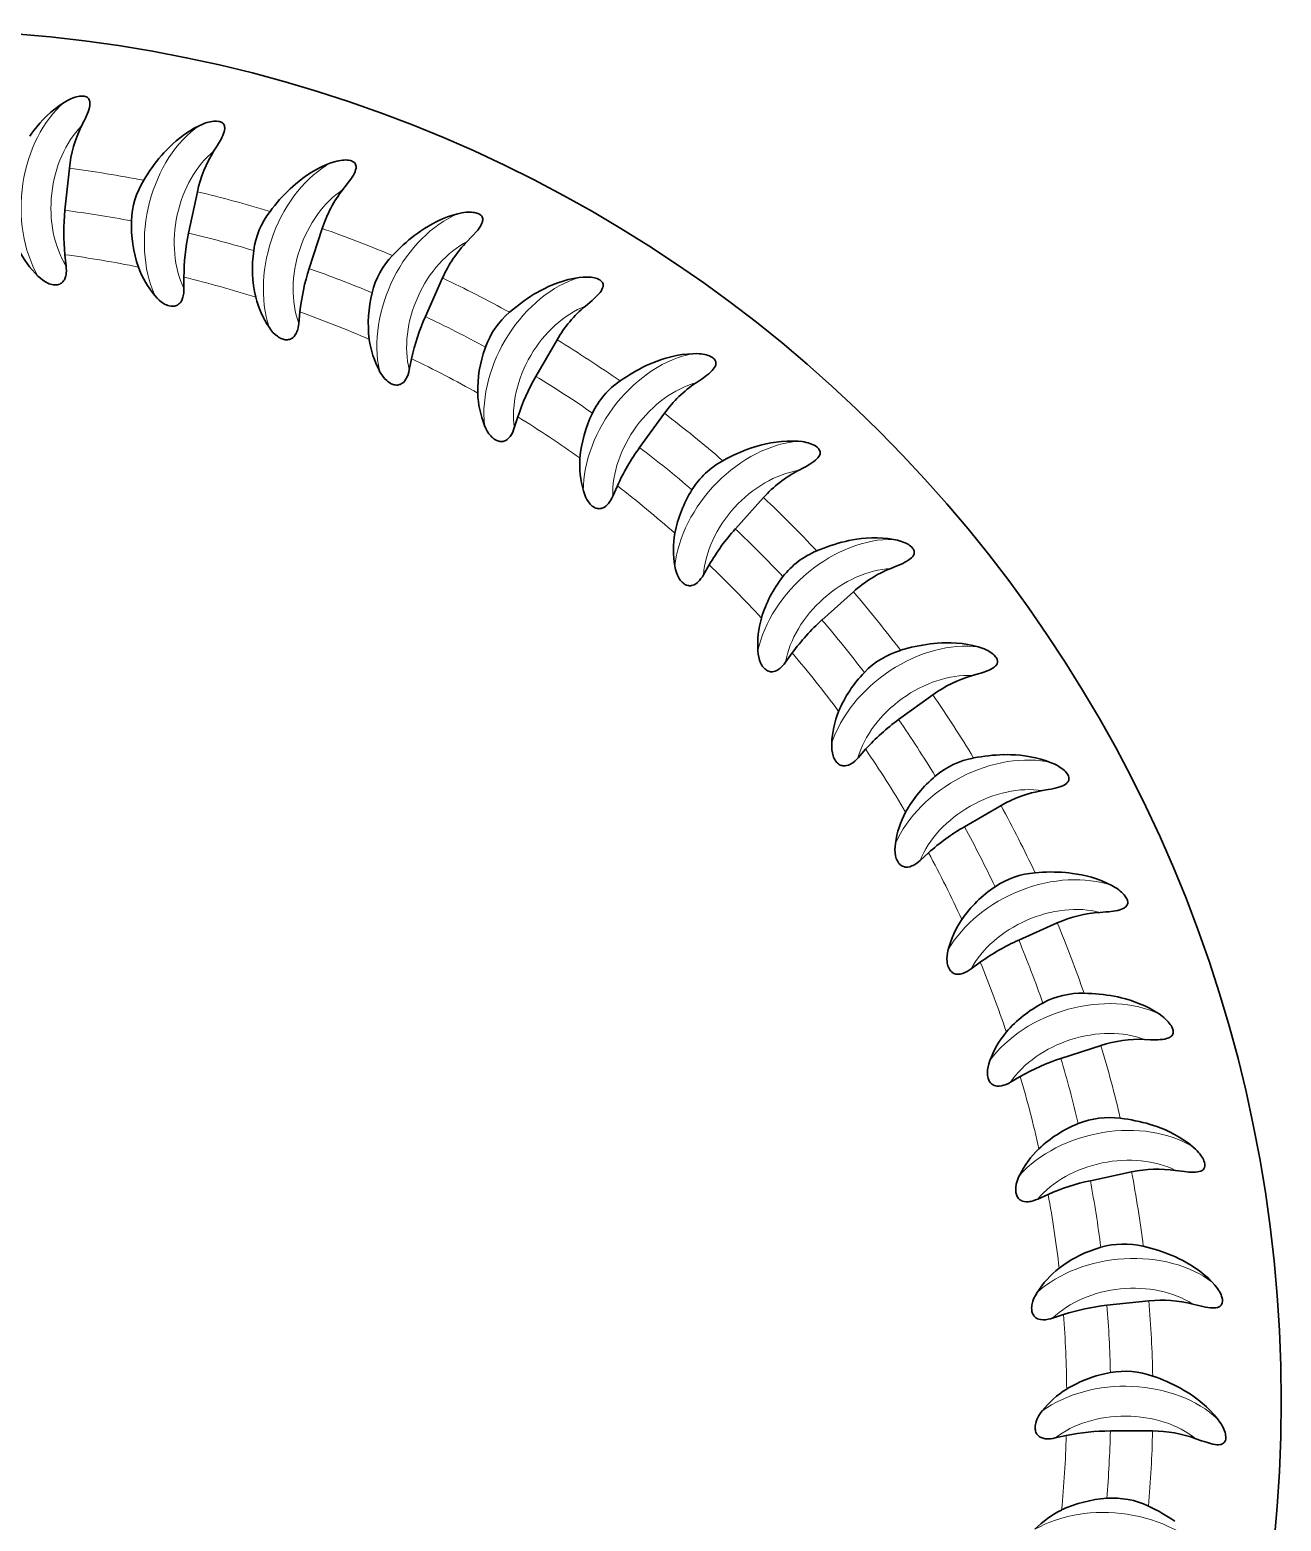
# Model space of a CAD drawing. Extents: x 197 to 920, y -77 to 441.
# Drawn here: x 807.49 to 837.15, y 186.3 to 221.64 of the extents above; entities that cross this region are included whole.
import ezdxf

# ---------------------------------------------------------------- set-up
doc = ezdxf.new("R2010")
doc.units = 0
doc.header["$LTSCALE"] = 7
doc.header["$MEASUREMENT"] = 0
doc.layers.add('8', color=250, linetype='CONTINUOUS', lineweight=15)

msp = doc.modelspace()

# ---------------------------------------------------------------- linework, layer by layer
at = {"layer": '8', "lineweight": 30, "ltscale": 0.025007}
for p, q in [((808.327, 217.367), (808.432, 218.362)), ((814.424, 216.937), (814.114, 215.985)), ((817.275, 215.763), (816.868, 214.849)), ((822.534, 212.556), (821.946, 211.747)), ((824.883, 210.559), (824.214, 209.815)), ((827.011, 208.326), (826.267, 207.657)), ((830.51, 203.258), (829.644, 202.758)), ((831.844, 200.478), (830.93, 200.071)), ((831.928, 197.264), (832.88, 197.573)), ((833.02, 191.415), (834.015, 191.519))]:
    msp.add_line(p, q, dxfattribs=at)
at = {"layer": '8', "lineweight": 30, "ltscale": 0.025008}
for p, q in [((811.257, 216.828), (811.465, 217.806)), ((819.988, 214.297), (819.488, 213.431)), ((828.893, 205.884), (828.084, 205.296)), ((832.627, 194.368), (833.606, 194.576)), ((833.102, 188.437), (834.103, 188.437))]:
    msp.add_line(p, q, dxfattribs=at)
at = {"layer": '8', "lineweight": 30, "ltscale": 0.006776}
for p, q in [((808.355, 216.045), (808.327, 216.315)), ((811.146, 215.511), (811.147, 215.782)), ((813.867, 214.687), (813.896, 214.957)), ((816.487, 213.584), (816.543, 213.849)), ((818.976, 212.213), (819.061, 212.47)), ((821.309, 210.589), (821.42, 210.836)), ((823.46, 208.73), (823.595, 208.964)), ((825.404, 206.656), (825.563, 206.875)), ((827.121, 204.391), (827.302, 204.592)), ((828.591, 201.959), (828.793, 202.14)), ((830.732, 196.701), (830.967, 196.836)), ((831.38, 193.933), (831.627, 194.043)), ((831.734, 191.113), (831.992, 191.196)), ((831.791, 188.271), (832.056, 188.327))]:
    msp.add_line(p, q, dxfattribs=at)
at = {"layer": '8', "lineweight": 30, "ltscale": 0.000690626}
msp.add_line((818.291, 214.123), (818.282, 214.097), dxfattribs=at)
at = {"layer": '8', "lineweight": 30, "ltscale": 0.006777}
msp.add_line((829.8, 199.386), (830.019, 199.545), dxfattribs=at)
at = {"layer": '8', "lineweight": 30}
for points in [[(808.309, 219.922), (808.2, 219.851), (808.096, 219.773), (807.995, 219.69), (807.899, 219.602), (807.806, 219.509), (807.732, 219.429), (807.661, 219.345), (807.592, 219.259), (807.543, 219.192), (807.494, 219.124)], [(808.309, 219.922), (808.39, 219.97), (808.436, 219.993), (808.482, 220.014), (808.523, 220.03), (808.565, 220.045), (808.604, 220.056), (808.643, 220.065), (808.675, 220.07), (808.707, 220.074), (808.756, 220.074), (808.781, 220.071), (808.805, 220.066), (808.835, 220.055), (808.861, 220.039), (808.876, 220.027), (808.889, 220.012), (808.903, 219.988), (808.912, 219.963), (808.917, 219.943), (808.919, 219.923), (808.919, 219.883), (808.914, 219.843), (808.906, 219.803), (808.891, 219.75), (808.873, 219.698), (808.852, 219.646), (808.811, 219.551), (808.782, 219.489), (808.721, 219.365)], [(811.506, 219.371), (811.391, 219.311), (811.279, 219.245), (811.17, 219.173), (811.065, 219.096), (810.963, 219.013), (810.881, 218.94), (810.801, 218.865), (810.724, 218.786), (810.668, 218.725), (810.612, 218.663)], [(811.506, 219.371), (811.592, 219.41), (811.64, 219.428), (811.688, 219.444), (811.73, 219.456), (811.773, 219.466), (811.813, 219.473), (811.854, 219.478), (811.886, 219.48), (811.918, 219.48), (811.967, 219.475), (811.991, 219.47), (812.014, 219.462), (812.043, 219.448), (812.068, 219.43), (812.081, 219.416), (812.092, 219.4), (812.104, 219.375), (812.111, 219.348), (812.113, 219.328), (812.113, 219.308), (812.108, 219.268), (812.099, 219.229), (812.087, 219.19), (812.067, 219.139), (812.043, 219.089), (812.018, 219.04), (811.967, 218.95), (811.931, 218.891), (811.858, 218.773)], [(814.628, 218.489), (814.507, 218.441), (814.389, 218.387), (814.273, 218.327), (814.161, 218.261), (814.051, 218.189), (813.961, 218.126), (813.874, 218.059), (813.789, 217.989), (813.727, 217.934), (813.665, 217.878)], [(814.628, 218.489), (814.718, 218.518), (814.767, 218.531), (814.817, 218.542), (814.86, 218.55), (814.904, 218.555), (814.944, 218.558), (814.985, 218.559), (815.017, 218.558), (815.049, 218.554), (815.097, 218.544), (815.121, 218.536), (815.143, 218.526), (815.17, 218.509), (815.193, 218.488), (815.205, 218.473), (815.214, 218.456), (815.223, 218.43), (815.227, 218.403), (815.227, 218.383), (815.225, 218.363), (815.216, 218.324), (815.203, 218.285), (815.187, 218.248), (815.162, 218.2), (815.133, 218.152), (815.102, 218.106), (815.042, 218.022), (815.001, 217.967), (814.915, 217.858)], [(817.641, 217.285), (817.516, 217.251), (817.392, 217.209), (817.271, 217.161), (817.152, 217.107), (817.035, 217.048), (816.94, 216.994), (816.846, 216.936), (816.754, 216.875), (816.686, 216.828), (816.619, 216.778)], [(817.641, 217.285), (817.733, 217.305), (817.783, 217.313), (817.834, 217.319), (817.878, 217.322), (817.922, 217.322), (817.962, 217.321), (818.003, 217.318), (818.035, 217.313), (818.066, 217.306), (818.113, 217.291), (818.136, 217.281), (818.157, 217.268), (818.182, 217.249), (818.203, 217.226), (818.213, 217.209), (818.22, 217.191), (818.226, 217.164), (818.227, 217.137), (818.225, 217.117), (818.221, 217.097), (818.209, 217.059), (818.192, 217.022), (818.171, 216.987), (818.141, 216.942), (818.108, 216.898), (818.073, 216.855), (818.004, 216.777), (817.957, 216.727), (817.861, 216.627)], [(808.355, 216.045), (808.359, 215.992), (808.36, 215.935), (808.357, 215.875), (808.353, 215.844), (808.348, 215.814), (808.332, 215.763), (808.313, 215.721), (808.295, 215.693), (808.276, 215.671), (808.259, 215.655), (808.241, 215.641), (808.221, 215.629), (808.202, 215.619), (808.176, 215.61), (808.15, 215.604), (808.124, 215.601), (808.099, 215.599), (808.049, 215.603), (808.018, 215.609), (807.987, 215.617), (807.955, 215.627), (807.923, 215.64), (807.863, 215.672), (807.803, 215.71), (807.744, 215.756), (807.686, 215.809)], [(820.511, 215.773), (820.383, 215.752), (820.256, 215.723), (820.13, 215.689), (820.006, 215.647), (819.884, 215.6), (819.784, 215.557), (819.684, 215.509), (819.587, 215.458), (819.514, 215.418), (819.442, 215.376)], [(820.511, 215.773), (820.605, 215.783), (820.656, 215.786), (820.707, 215.786), (820.751, 215.785), (820.795, 215.781), (820.835, 215.775), (820.875, 215.767), (820.906, 215.759), (820.937, 215.749), (820.982, 215.729), (821.003, 215.717), (821.022, 215.702), (821.045, 215.681), (821.064, 215.655), (821.072, 215.637), (821.078, 215.619), (821.081, 215.592), (821.079, 215.564), (821.075, 215.545), (821.069, 215.526), (821.052, 215.489), (821.031, 215.454), (821.008, 215.421), (820.973, 215.379), (820.935, 215.339), (820.896, 215.3), (820.819, 215.23), (820.767, 215.185), (820.661, 215.096)], [(811.146, 215.511), (811.145, 215.458), (811.14, 215.401), (811.131, 215.341), (811.124, 215.311), (811.115, 215.282), (811.094, 215.232), (811.071, 215.193), (811.05, 215.167), (811.029, 215.147), (811.01, 215.132), (810.991, 215.121), (810.97, 215.111), (810.95, 215.103), (810.923, 215.097), (810.897, 215.093), (810.871, 215.092), (810.846, 215.094), (810.796, 215.103), (810.766, 215.112), (810.735, 215.123), (810.705, 215.137), (810.675, 215.153), (810.618, 215.19), (810.563, 215.235), (810.509, 215.287), (810.457, 215.346)], [(813.867, 214.687), (813.86, 214.634), (813.85, 214.578), (813.834, 214.52), (813.824, 214.491), (813.812, 214.463), (813.786, 214.415), (813.759, 214.379), (813.735, 214.355), (813.712, 214.337), (813.692, 214.325), (813.672, 214.316), (813.65, 214.308), (813.628, 214.302), (813.601, 214.299), (813.575, 214.298), (813.549, 214.3), (813.524, 214.304), (813.476, 214.318), (813.446, 214.33), (813.418, 214.344), (813.389, 214.362), (813.361, 214.381), (813.308, 214.424), (813.257, 214.474), (813.209, 214.531), (813.164, 214.595)], [(823.208, 213.969), (823.078, 213.961), (822.949, 213.947), (822.82, 213.925), (822.693, 213.897), (822.566, 213.863), (822.462, 213.83), (822.358, 213.793), (822.255, 213.753), (822.179, 213.72), (822.103, 213.686)], [(823.208, 213.969), (823.302, 213.97), (823.353, 213.967), (823.404, 213.962), (823.447, 213.956), (823.491, 213.947), (823.53, 213.938), (823.569, 213.926), (823.599, 213.914), (823.628, 213.901), (823.671, 213.876), (823.691, 213.862), (823.709, 213.846), (823.729, 213.821), (823.745, 213.794), (823.751, 213.776), (823.755, 213.757), (823.755, 213.729), (823.751, 213.702), (823.745, 213.683), (823.737, 213.665), (823.716, 213.63), (823.692, 213.598), (823.665, 213.567), (823.626, 213.529), (823.584, 213.493), (823.541, 213.458), (823.457, 213.397), (823.401, 213.358), (823.286, 213.28)], [(816.487, 213.584), (816.474, 213.532), (816.458, 213.477), (816.436, 213.421), (816.423, 213.393), (816.408, 213.366), (816.378, 213.322), (816.347, 213.289), (816.321, 213.267), (816.296, 213.252), (816.274, 213.242), (816.254, 213.235), (816.231, 213.229), (816.209, 213.226), (816.182, 213.225), (816.155, 213.227), (816.13, 213.232), (816.106, 213.239), (816.059, 213.257), (816.031, 213.273), (816.004, 213.29), (815.977, 213.31), (815.951, 213.332), (815.903, 213.38), (815.858, 213.436), (815.816, 213.497), (815.777, 213.566)], [(818.976, 212.213), (818.959, 212.162), (818.937, 212.11), (818.909, 212.056), (818.893, 212.03), (818.876, 212.004), (818.841, 211.964), (818.806, 211.934), (818.778, 211.915), (818.752, 211.903), (818.73, 211.895), (818.708, 211.89), (818.685, 211.887), (818.663, 211.886), (818.636, 211.888), (818.61, 211.893), (818.585, 211.9), (818.561, 211.909), (818.517, 211.933), (818.491, 211.951), (818.466, 211.971), (818.441, 211.994), (818.417, 212.018), (818.375, 212.071), (818.336, 212.131), (818.301, 212.197), (818.269, 212.269)], [(825.701, 211.894), (825.571, 211.899), (825.441, 211.898), (825.311, 211.89), (825.181, 211.875), (825.052, 211.855), (824.944, 211.833), (824.838, 211.807), (824.731, 211.778), (824.652, 211.753), (824.573, 211.727)], [(825.701, 211.894), (825.795, 211.884), (825.845, 211.876), (825.895, 211.866), (825.938, 211.855), (825.98, 211.842), (826.018, 211.828), (826.056, 211.812), (826.084, 211.798), (826.112, 211.782), (826.152, 211.753), (826.17, 211.736), (826.186, 211.718), (826.204, 211.692), (826.217, 211.663), (826.221, 211.644), (826.223, 211.625), (826.221, 211.597), (826.213, 211.571), (826.205, 211.553), (826.195, 211.535), (826.171, 211.503), (826.144, 211.473), (826.113, 211.446), (826.071, 211.412), (826.026, 211.381), (825.979, 211.35), (825.889, 211.298), (825.83, 211.265), (825.707, 211.2)], [(821.309, 210.589), (821.286, 210.541), (821.259, 210.491), (821.226, 210.44), (821.207, 210.415), (821.187, 210.392), (821.148, 210.355), (821.111, 210.329), (821.081, 210.314), (821.054, 210.304), (821.031, 210.298), (821.009, 210.296), (820.985, 210.295), (820.963, 210.296), (820.936, 210.301), (820.911, 210.309), (820.887, 210.319), (820.865, 210.33), (820.823, 210.358), (820.799, 210.379), (820.776, 210.402), (820.754, 210.427), (820.733, 210.454), (820.696, 210.511), (820.664, 210.574), (820.636, 210.644), (820.612, 210.719)], [(827.964, 209.568), (827.835, 209.588), (827.706, 209.6), (827.576, 209.606), (827.445, 209.605), (827.314, 209.598), (827.205, 209.587), (827.096, 209.573), (826.987, 209.555), (826.906, 209.538), (826.824, 209.52)], [(827.964, 209.568), (828.056, 209.549), (828.105, 209.536), (828.154, 209.52), (828.195, 209.505), (828.236, 209.488), (828.272, 209.47), (828.308, 209.451), (828.335, 209.433), (828.361, 209.414), (828.397, 209.381), (828.414, 209.363), (828.428, 209.343), (828.443, 209.315), (828.453, 209.285), (828.455, 209.266), (828.455, 209.247), (828.45, 209.22), (828.439, 209.194), (828.429, 209.177), (828.418, 209.161), (828.391, 209.131), (828.36, 209.104), (828.327, 209.08), (828.281, 209.051), (828.233, 209.024), (828.183, 208.999), (828.089, 208.957), (828.026, 208.93), (827.897, 208.878)], [(823.46, 208.73), (823.432, 208.684), (823.399, 208.637), (823.361, 208.591), (823.34, 208.568), (823.318, 208.547), (823.275, 208.514), (823.235, 208.492), (823.204, 208.48), (823.176, 208.473), (823.152, 208.47), (823.13, 208.47), (823.107, 208.471), (823.085, 208.475), (823.059, 208.483), (823.034, 208.493), (823.012, 208.505), (822.991, 208.519), (822.952, 208.551), (822.93, 208.575), (822.91, 208.6), (822.89, 208.627), (822.872, 208.656), (822.841, 208.717), (822.816, 208.783), (822.795, 208.855), (822.78, 208.932)], [(825.404, 206.656), (825.371, 206.614), (825.334, 206.571), (825.292, 206.528), (825.268, 206.508), (825.244, 206.489), (825.198, 206.461), (825.156, 206.444), (825.123, 206.435), (825.095, 206.431), (825.071, 206.43), (825.049, 206.432), (825.026, 206.436), (825.005, 206.442), (824.979, 206.453), (824.956, 206.466), (824.935, 206.48), (824.915, 206.496), (824.881, 206.532), (824.861, 206.557), (824.843, 206.584), (824.827, 206.613), (824.812, 206.644), (824.788, 206.708), (824.769, 206.777), (824.756, 206.85), (824.749, 206.929)], [(829.971, 207.02), (829.845, 207.052), (829.718, 207.078), (829.589, 207.097), (829.459, 207.11), (829.328, 207.116), (829.218, 207.117), (829.108, 207.115), (828.998, 207.108), (828.916, 207.1), (828.833, 207.091)], [(829.971, 207.02), (830.061, 206.991), (830.108, 206.972), (830.155, 206.952), (830.194, 206.932), (830.233, 206.911), (830.267, 206.89), (830.301, 206.866), (830.326, 206.846), (830.35, 206.825), (830.383, 206.788), (830.397, 206.768), (830.409, 206.747), (830.421, 206.718), (830.428, 206.687), (830.428, 206.667), (830.426, 206.648), (830.418, 206.622), (830.405, 206.598), (830.393, 206.582), (830.38, 206.567), (830.35, 206.54), (830.316, 206.516), (830.281, 206.496), (830.232, 206.472), (830.182, 206.45), (830.13, 206.431), (830.031, 206.398), (829.966, 206.378), (829.832, 206.34)], [(827.121, 204.391), (827.084, 204.352), (827.042, 204.313), (826.996, 204.275), (826.97, 204.258), (826.944, 204.242), (826.895, 204.219), (826.852, 204.205), (826.819, 204.2), (826.79, 204.199), (826.766, 204.201), (826.744, 204.205), (826.722, 204.212), (826.701, 204.22), (826.677, 204.233), (826.655, 204.248), (826.636, 204.265), (826.618, 204.283), (826.587, 204.322), (826.57, 204.349), (826.556, 204.378), (826.542, 204.409), (826.531, 204.441), (826.513, 204.507), (826.502, 204.577), (826.497, 204.651), (826.498, 204.73)], [(831.701, 204.275), (831.579, 204.32), (831.455, 204.359), (831.329, 204.392), (831.201, 204.418), (831.071, 204.438), (830.962, 204.451), (830.853, 204.459), (830.743, 204.464), (830.66, 204.466), (830.576, 204.465)], [(831.701, 204.275), (831.787, 204.237), (831.832, 204.213), (831.877, 204.188), (831.914, 204.165), (831.95, 204.14), (831.982, 204.115), (832.013, 204.088), (832.036, 204.065), (832.057, 204.041), (832.086, 204.001), (832.098, 203.98), (832.108, 203.958), (832.117, 203.927), (832.12, 203.896), (832.119, 203.877), (832.114, 203.858), (832.103, 203.833), (832.088, 203.81), (832.075, 203.795), (832.06, 203.782), (832.027, 203.758), (831.992, 203.738), (831.955, 203.722), (831.904, 203.703), (831.851, 203.687), (831.797, 203.673), (831.696, 203.65), (831.629, 203.637), (831.492, 203.613)], [(828.591, 201.959), (828.551, 201.924), (828.505, 201.889), (828.455, 201.857), (828.428, 201.842), (828.4, 201.829), (828.349, 201.811), (828.305, 201.802), (828.271, 201.8), (828.242, 201.802), (828.219, 201.807), (828.198, 201.813), (828.176, 201.822), (828.157, 201.832), (828.134, 201.848), (828.114, 201.865), (828.096, 201.884), (828.08, 201.903), (828.054, 201.946), (828.04, 201.975), (828.028, 202.005), (828.018, 202.037), (828.01, 202.07), (827.999, 202.137), (827.996, 202.208), (827.998, 202.283), (828.007, 202.361)], [(833.134, 201.364), (833.018, 201.422), (832.898, 201.474), (832.776, 201.52), (832.652, 201.559), (832.525, 201.593), (832.418, 201.617), (832.31, 201.637), (832.201, 201.653), (832.119, 201.663), (832.036, 201.671)], [(833.134, 201.364), (833.216, 201.317), (833.259, 201.29), (833.3, 201.26), (833.335, 201.233), (833.368, 201.204), (833.397, 201.176), (833.425, 201.146), (833.445, 201.121), (833.464, 201.095), (833.489, 201.052), (833.499, 201.03), (833.506, 201.007), (833.512, 200.975), (833.512, 200.944), (833.508, 200.925), (833.502, 200.907), (833.488, 200.883), (833.471, 200.862), (833.456, 200.848), (833.44, 200.836), (833.405, 200.816), (833.367, 200.8), (833.329, 200.788), (833.276, 200.774), (833.222, 200.764), (833.167, 200.755), (833.064, 200.744), (832.996, 200.738), (832.857, 200.728)], [(829.8, 199.386), (829.756, 199.356), (829.707, 199.326), (829.653, 199.299), (829.625, 199.287), (829.596, 199.277), (829.543, 199.264), (829.498, 199.26), (829.465, 199.262), (829.436, 199.267), (829.413, 199.274), (829.393, 199.282), (829.372, 199.293), (829.354, 199.306), (829.333, 199.324), (829.315, 199.343), (829.299, 199.363), (829.286, 199.384), (829.264, 199.429), (829.253, 199.459), (829.244, 199.491), (829.238, 199.523), (829.233, 199.557), (829.23, 199.625), (829.233, 199.696), (829.244, 199.77), (829.261, 199.847)], [(834.256, 198.32), (834.146, 198.39), (834.033, 198.454), (833.916, 198.512), (833.796, 198.564), (833.674, 198.611), (833.57, 198.646), (833.464, 198.677), (833.358, 198.705), (833.277, 198.723), (833.195, 198.74)], [(834.256, 198.32), (834.332, 198.265), (834.371, 198.233), (834.41, 198.199), (834.441, 198.168), (834.471, 198.136), (834.497, 198.105), (834.522, 198.072), (834.54, 198.045), (834.556, 198.017), (834.576, 197.972), (834.583, 197.949), (834.588, 197.925), (834.591, 197.894), (834.587, 197.863), (834.582, 197.844), (834.573, 197.826), (834.557, 197.804), (834.538, 197.785), (834.522, 197.773), (834.504, 197.763), (834.467, 197.747), (834.429, 197.735), (834.389, 197.726), (834.335, 197.718), (834.28, 197.713), (834.224, 197.711), (834.121, 197.71), (834.052, 197.711), (833.914, 197.716)], [(830.732, 196.701), (830.686, 196.676), (830.634, 196.651), (830.578, 196.629), (830.548, 196.621), (830.518, 196.614), (830.465, 196.607), (830.419, 196.607), (830.386, 196.613), (830.358, 196.621), (830.336, 196.63), (830.317, 196.64), (830.298, 196.653), (830.281, 196.668), (830.262, 196.688), (830.246, 196.709), (830.232, 196.731), (830.221, 196.753), (830.204, 196.8), (830.196, 196.831), (830.191, 196.863), (830.188, 196.896), (830.187, 196.93), (830.191, 196.999), (830.202, 197.069), (830.22, 197.141), (830.245, 197.216)], [(835.053, 195.175), (834.951, 195.256), (834.845, 195.331), (834.735, 195.401), (834.621, 195.466), (834.504, 195.525), (834.405, 195.571), (834.303, 195.613), (834.2, 195.651), (834.121, 195.678), (834.042, 195.703)], [(835.053, 195.175), (835.123, 195.112), (835.159, 195.076), (835.193, 195.038), (835.221, 195.005), (835.248, 194.969), (835.271, 194.936), (835.291, 194.901), (835.306, 194.872), (835.319, 194.843), (835.334, 194.796), (835.339, 194.772), (835.342, 194.748), (835.341, 194.716), (835.334, 194.685), (835.327, 194.667), (835.317, 194.651), (835.299, 194.63), (835.277, 194.613), (835.26, 194.603), (835.242, 194.595), (835.203, 194.583), (835.163, 194.575), (835.123, 194.57), (835.069, 194.568), (835.014, 194.569), (834.958, 194.573), (834.855, 194.583), (834.787, 194.591), (834.649, 194.61)], [(831.38, 193.933), (831.33, 193.913), (831.276, 193.894), (831.218, 193.878), (831.188, 193.873), (831.157, 193.869), (831.104, 193.867), (831.058, 193.873), (831.026, 193.881), (830.999, 193.892), (830.978, 193.904), (830.96, 193.916), (830.942, 193.931), (830.927, 193.947), (830.91, 193.969), (830.896, 193.992), (830.885, 194.015), (830.876, 194.038), (830.864, 194.087), (830.86, 194.119), (830.858, 194.151), (830.858, 194.184), (830.861, 194.218), (830.872, 194.286), (830.89, 194.354), (830.916, 194.425), (830.948, 194.496)], [(835.516, 191.964), (835.424, 192.055), (835.326, 192.141), (835.224, 192.222), (835.118, 192.298), (835.008, 192.37), (834.913, 192.425), (834.817, 192.478), (834.718, 192.527), (834.643, 192.562), (834.566, 192.595)], [(835.516, 191.964), (835.58, 191.894), (835.612, 191.854), (835.642, 191.813), (835.666, 191.777), (835.689, 191.739), (835.708, 191.703), (835.725, 191.666), (835.737, 191.636), (835.747, 191.606), (835.757, 191.558), (835.76, 191.533), (835.76, 191.509), (835.755, 191.477), (835.746, 191.448), (835.736, 191.431), (835.725, 191.415), (835.704, 191.396), (835.681, 191.382), (835.663, 191.374), (835.644, 191.367), (835.604, 191.359), (835.564, 191.356), (835.523, 191.355), (835.469, 191.359), (835.414, 191.366), (835.359, 191.375), (835.258, 191.395), (835.191, 191.411), (835.056, 191.445)], [(831.734, 191.113), (831.683, 191.098), (831.627, 191.085), (831.568, 191.075), (831.537, 191.073), (831.506, 191.072), (831.452, 191.076), (831.408, 191.086), (831.377, 191.098), (831.351, 191.112), (831.331, 191.126), (831.315, 191.14), (831.299, 191.157), (831.285, 191.174), (831.271, 191.198), (831.259, 191.222), (831.251, 191.246), (831.244, 191.27), (831.237, 191.32), (831.236, 191.352), (831.238, 191.384), (831.242, 191.417), (831.248, 191.451), (831.266, 191.517), (831.291, 191.583), (831.324, 191.65), (831.364, 191.718)], [(835.642, 188.722), (835.559, 188.822), (835.471, 188.918), (835.378, 189.009), (835.281, 189.096), (835.179, 189.179), (835.091, 189.244), (835, 189.306), (834.907, 189.365), (834.836, 189.408), (834.763, 189.449)], [(831.791, 188.271), (831.739, 188.261), (831.682, 188.254), (831.622, 188.251), (831.591, 188.252), (831.56, 188.254), (831.507, 188.264), (831.464, 188.279), (831.435, 188.294), (831.411, 188.31), (831.392, 188.326), (831.377, 188.342), (831.363, 188.36), (831.351, 188.379), (831.339, 188.404), (831.331, 188.429), (831.325, 188.454), (831.321, 188.479), (831.319, 188.529), (831.321, 188.561), (831.326, 188.593), (831.334, 188.625), (831.343, 188.658), (831.368, 188.722), (831.4, 188.785), (831.439, 188.848), (831.486, 188.912)], [(835.642, 188.722), (835.698, 188.646), (835.725, 188.603), (835.751, 188.559), (835.772, 188.52), (835.79, 188.48), (835.806, 188.443), (835.819, 188.404), (835.827, 188.373), (835.834, 188.342), (835.839, 188.293), (835.839, 188.268), (835.836, 188.244), (835.829, 188.213), (835.816, 188.185), (835.805, 188.169), (835.792, 188.155), (835.77, 188.138), (835.745, 188.126), (835.726, 188.12), (835.706, 188.115), (835.666, 188.111), (835.626, 188.112), (835.585, 188.116), (835.532, 188.125), (835.478, 188.138), (835.424, 188.153), (835.326, 188.184), (835.261, 188.206), (835.13, 188.254)]]:
    msp.add_lwpolyline(points, dxfattribs=at)
msp.add_circle((804.65, 189.144), 32.5, dxfattribs=at)
for centre, radius, start, end in [((811.376, 218.055), 2.961, 153.7457, 174.0552), ((813.876, 215.873), 4.294, 139.468, 149.0771), ((814.361, 217.193), 2.961, 147.7457, 168.0552), ((811.866, 217.053), 1.963, 148.5039, 178.174), ((816.619, 214.762), 4.294, 133.468, 143.0771), ((817.24, 216.025), 2.961, 141.7457, 162.0552), ((813.347, 216.841), 5.048, 174.021, 185.9793), ((812.914, 217.007), 3.012, 177.9293, 199.0982), ((814.744, 216.146), 1.963, 142.504, 172.1734), ((816.195, 215.78), 5.048, 168.021, 179.9794), ((819.231, 213.37), 4.294, 127.468, 137.0771), ((809.266, 217.434), 2.266, 205.997, 225.7982), ((815.782, 215.991), 3.012, 171.9293, 193.0982), ((819.981, 214.561), 2.961, 135.7457, 156.0552), ((812.198, 216.797), 2.266, 199.997, 219.7982), ((818.916, 214.427), 5.048, 162.021, 173.9793), ((817.511, 214.943), 1.963, 136.504, 166.1734), ((815.047, 215.856), 2.266, 193.997, 213.7982), ((818.526, 214.68), 3.011, 165.9349, 187.1078), ((821.684, 211.714), 4.294, 121.468, 131.0771), ((820.138, 213.457), 1.963, 130.504, 160.1734), ((822.554, 212.819), 2.961, 129.7457, 150.0552), ((821.48, 212.798), 5.048, 156.021, 167.9794), ((817.783, 214.623), 2.266, 187.997, 207.7982), ((821.114, 213.091), 3.006, 160.436, 181.1223), ((823.95, 209.809), 4.294, 115.468, 125.0771), ((823.861, 210.909), 5.048, 150.021, 161.9793), ((822.594, 211.705), 1.963, 124.504, 154.1734), ((824.931, 210.818), 2.961, 123.7457, 144.0552), ((820.374, 213.111), 2.266, 181.997, 201.7982), ((823.533, 211.237), 3.012, 153.9293, 175.0982), ((826.031, 208.781), 5.048, 144.021, 155.9793), ((826.004, 207.679), 4.294, 109.468, 119.0771), ((822.793, 211.336), 2.266, 175.997, 195.7982), ((824.854, 209.706), 1.963, 118.504, 148.1734), ((827.085, 208.58), 2.961, 117.7457, 138.0552), ((825.739, 209.142), 3.012, 147.9293, 169.0982), ((825.013, 209.318), 2.266, 169.997, 189.7982), ((827.966, 206.439), 5.048, 138.021, 149.9794), ((826.893, 207.481), 1.963, 112.504, 142.1734), ((827.824, 205.345), 4.294, 103.468, 113.0771), ((827.714, 206.828), 3.012, 141.9293, 163.0982), ((828.994, 206.128), 2.961, 111.7457, 132.0552), ((827.01, 207.079), 2.266, 163.997, 183.7982), ((829.646, 203.907), 5.048, 132.021, 143.9793), ((828.688, 205.056), 1.963, 106.504, 136.1734), ((829.391, 202.834), 4.294, 97.468, 107.0771), ((829.436, 204.32), 3.012, 135.9293, 157.0982), ((830.636, 203.49), 2.961, 105.7457, 126.0552), ((828.763, 204.643), 2.266, 157.997, 177.7982), ((831.052, 201.213), 5.048, 126.021, 137.9793), ((830.219, 202.456), 1.963, 100.504, 130.1734), ((830.686, 200.173), 4.294, 91.468, 101.0771), ((830.886, 201.646), 3.012, 129.9293, 151.0982), ((831.993, 200.695), 2.961, 99.7457, 120.0552), ((830.251, 202.038), 2.266, 151.997, 171.7982), ((832.169, 198.387), 5.048, 120.021, 131.9793), ((831.471, 199.71), 1.963, 94.504, 124.1734), ((831.697, 197.391), 4.294, 85.468, 95.0771), ((832.049, 198.835), 3.012, 123.9293, 145.0982), ((831.458, 199.291), 2.266, 145.997, 165.7982), ((833.051, 197.774), 2.961, 93.7457, 114.0552), ((832.985, 195.46), 5.048, 114.021, 125.9793), ((832.428, 196.849), 1.963, 88.504, 118.1734), ((832.41, 194.518), 4.294, 79.468, 89.0771), ((832.912, 195.918), 3.012, 117.9293, 139.0982), ((832.372, 196.433), 2.266, 139.997, 159.7982), ((833.797, 194.758), 2.961, 87.7457, 108.0552), ((833.49, 192.464), 5.048, 108.021, 119.9793), ((833.082, 193.903), 1.963, 82.504, 112.1734), ((832.82, 191.587), 4.294, 73.468, 83.0771), ((833.466, 192.927), 3.012, 111.9293, 133.0982), ((832.982, 193.495), 2.266, 133.997, 153.7982), ((834.224, 191.681), 2.961, 81.7457, 102.0552), ((833.679, 189.431), 5.048, 102.021, 113.9793), ((833.703, 189.894), 3.012, 105.9293, 127.0982), ((833.423, 190.905), 1.963, 76.5059, 106.1732), ((832.921, 188.629), 4.294, 67.468, 77.0771), ((833.282, 190.51), 2.266, 127.997, 147.7982), ((833.55, 186.395), 5.048, 96.021, 107.9793), ((834.327, 188.575), 2.961, 75.7457, 96.0552), ((833.622, 186.853), 3.012, 99.9293, 121.0982), ((833.45, 187.888), 1.963, 70.5041, 100.1732), ((832.713, 185.677), 4.294, 61.468, 71.0771), ((833.268, 187.51), 2.266, 121.997, 141.7982), ((833.104, 183.389), 5.048, 90.021, 101.9793), ((834.105, 185.476), 2.961, 69.7457, 90.0552), ((833.224, 183.838), 3.011, 93.9349, 115.1078), ((833.161, 184.884), 1.963, 64.504, 94.1733), ((832.196, 182.762), 4.294, 55.468, 65.0771), ((832.94, 184.527), 2.266, 115.997, 135.7982)]:
    msp.add_arc(centre, radius, start, end, dxfattribs=at)
at = {"layer": '8', "lineweight": 13}
for radius, start, end in [(29.461, 79.1565, 82.6247), (29.461, 73.1565, 76.6247), (28.461, 79.3609, 82.5764), (28.461, 73.3609, 76.5764), (29.461, 67.1565, 70.6247), (27.419, 78.6007, 82.2925), (28.461, 67.3609, 70.5764), (27.419, 72.6007, 76.2925), (29.461, 61.1565, 64.6247), (27.419, 66.6007, 70.2925), (28.461, 61.3609, 64.5764), (29.461, 55.1565, 58.6247), (27.419, 60.6007, 64.2925), (28.461, 55.3609, 58.5764), (27.419, 54.6007, 58.2925), (29.461, 49.1565, 52.6247), (28.461, 49.3609, 52.5764), (27.419, 48.6007, 52.2925), (29.461, 43.1565, 46.6247), (28.461, 43.3609, 46.5764), (27.419, 42.6007, 46.2925), (29.461, 37.1565, 40.6247), (28.461, 37.3609, 40.5764), (27.419, 36.6007, 40.2925), (29.461, 31.1565, 34.6247), (28.461, 31.3609, 34.5764), (27.419, 30.6007, 34.2925), (29.461, 25.1565, 28.6247), (28.461, 25.3609, 28.5764), (27.419, 24.6007, 28.2925), (29.461, 19.1565, 22.6247), (28.461, 19.3609, 22.5764), (27.419, 18.6007, 22.2925), (28.461, 13.3609, 16.5764), (29.461, 13.1565, 16.6247), (27.419, 12.6007, 16.2925), (29.461, 7.1565, 10.6247), (27.419, 6.6007, 10.2925), (28.461, 7.3609, 10.5764), (28.461, 1.3609, 4.5764), (29.461, 1.1565, 4.6247), (27.419, 0.6007, 4.2925), (28.461, 355.3609, 358.5764), (29.461, 355.1565, 358.6247), (27.419, 354.6007, 358.2925)]:
    msp.add_arc((804.65, 189.144), radius, start, end, dxfattribs=at)
for centre, major_axis, start_param, end_param in [((809.235, 217.621), (0.286, 2.725), 0.64326, 2.36959), ((809.587, 217.584), (0.234, 2.228), 0.722324, 2.404496), ((812.187, 216.985), (0.57, 2.68), 0.64326, 2.36959), ((812.533, 216.912), (0.466, 2.191), 0.722324, 2.404496), ((815.056, 216.045), (0.847, 2.606), 0.64326, 2.36959), ((815.392, 215.936), (0.692, 2.13), 0.722324, 2.404496), ((817.811, 214.81), (1.114, 2.503), 0.64326, 2.36959), ((818.134, 214.666), (0.911, 2.046), 0.722324, 2.404496), ((820.421, 213.294), (1.37, 2.373), 0.64326, 2.36959), ((820.728, 213.117), (1.12, 1.94), 0.722324, 2.404496), ((822.859, 211.513), (1.611, 2.217), 0.64326, 2.36959), ((823.145, 211.305), (1.317, 1.812), 0.722324, 2.404496), ((825.098, 209.487), (1.833, 2.036), 0.64326, 2.36959), ((825.36, 209.25), (1.499, 1.665), 0.722324, 2.404496), ((827.112, 207.238), (2.036, 1.833), 0.64326, 2.36959), ((827.349, 206.975), (1.665, 1.499), 0.722324, 2.404496), ((828.88, 204.791), (2.217, 1.611), 0.64326, 2.36959), ((829.088, 204.505), (1.812, 1.317), 0.722324, 2.404496), ((830.383, 202.172), (2.373, 1.37), 0.64326, 2.36959), ((830.56, 201.866), (1.94, 1.12), 0.722324, 2.404496), ((831.604, 199.411), (2.503, 1.114), 0.64326, 2.36959), ((831.748, 199.088), (2.046, 0.911), 0.722324, 2.404496), ((832.53, 196.537), (2.606, 0.847), 0.64326, 2.36959), ((832.639, 196.201), (2.13, 0.692), 0.722324, 2.404496), ((833.15, 193.582), (2.68, 0.57), 0.64326, 2.36959), ((833.223, 193.237), (2.191, 0.466), 0.722324, 2.404496), ((833.457, 190.579), (2.725, 0.286), 0.64326, 2.36959), ((833.494, 190.228), (2.228, 0.234), 0.722324, 2.404496), ((833.45, 187.56), (2.74, 0), 0.64326, 2.36959), ((833.45, 187.206), (2.24, 0), 0.722324, 2.404496), ((833.126, 184.558), (2.725, -0.286), 0.64326, 2.36959)]:
    msp.add_ellipse(centre, major_axis=major_axis, ratio=0.707107, start_param=start_param, end_param=end_param, dxfattribs=at)

doc.saveas('drawing.dxf')
